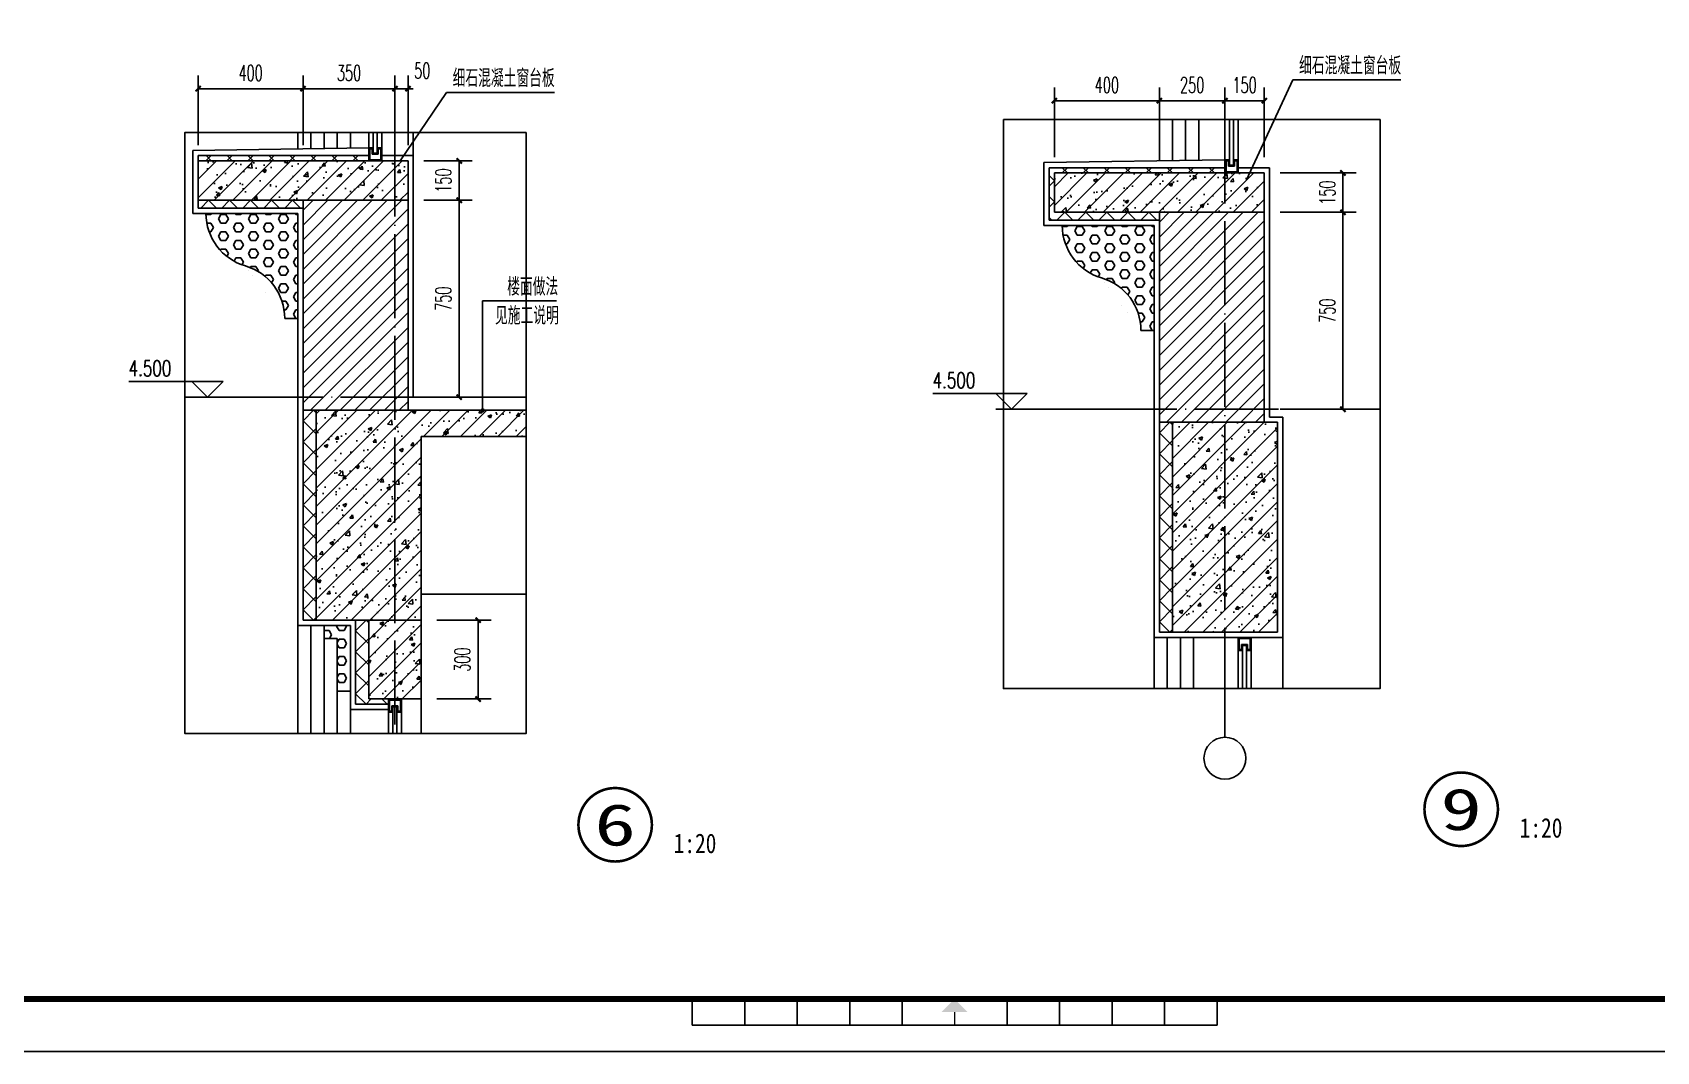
# Model space of a CAD drawing. Extents: x 0 to 125661, y -104936 to 8656.
# Drawn here: x 4896 to 11084, y -11880 to -7998 of the extents above; entities that cross this region are included whole.
import ezdxf
from ezdxf.enums import TextEntityAlignment as Align

# ---------------------------------------------------------------- set-up
doc = ezdxf.new("R2010")
doc.units = 0
doc.header["$LTSCALE"] = 800
doc.header["$MEASUREMENT"] = 0
doc.linetypes.add('DOTE', pattern=[2.42, 2, -0.2, 0.02, -0.2])
doc.layers.get('0').update_dxf_attribs({"linetype": 'CONTINUOUS'})
doc.layers.get('Defpoints').update_dxf_attribs({"color": 1, "linetype": 'CONTINUOUS'})
for name, color, linetype in [('A-卫生间', 173, 'CONTINUOUS'), ('A-外窗', 145, 'CONTINUOUS'), ('A-立面看线', 117, 'CONTINUOUS'), ('A-装饰构件', 197, 'CONTINUOUS'), ('AXIS', 3, 'CONTINUOUS'), ('AXIS_TEXT', 7, 'CONTINUOUS'), ('DIM_ELEV', 3, 'CONTINUOUS'), ('DIM_IDEN', 3, 'CONTINUOUS'), ('DIM_LEAD', 3, 'CONTINUOUS'), ('DOTE', 28, 'CONTINUOUS'), ('PUB_DIM', 3, 'CONTINUOUS'), ('PUB_HATCH', 8, 'CONTINUOUS'), ('PUB_TEXT', 7, 'CONTINUOUS'), ('WALL', 50, 'CONTINUOUS'), ('WINDOW', 145, 'CONTINUOUS'), ('图框', 107, 'CONTINUOUS'), ('看线1', 7, 'CONTINUOUS'), ('门窗', 4, 'CONTINUOUS'), ('面层', 123, 'CONTINUOUS')]:
    doc.layers.add(name, color=color, linetype=linetype)
doc.styles.add('_TCH_DIM', font='SIMPLEX', dxfattribs={"bigfont": 'GBCBIG'})
doc.styles.add('COMPLEX', font='COMPLEX')
doc.styles.add('DIM_FONT', font='SIMPLEX.shx', dxfattribs={"width": 0.6})
doc.styles.add('ht', font='SIMHEI.TTF')
doc.styles.add('房间名称', font='SIMHEI.TTF', dxfattribs={"width": 0.8})
doc.dimstyles.new('DIMN20', dxfattribs={"dimscale": 0.2, "dimtxt": 300, "dimasz": 100, "dimexe": 250, "dimexo": 300, "dimgap": 150, "dimtad": 1, "dimdec": 0, "dimzin": 0, "dimdsep": 46, "dimtxsty": 'DIM_FONT', "dimblk": 'ARCHTICK', "dimcen": 0.09, "dimclrt": 7, "dimazin": 2, "dimtfac": 1, "dimtdec": 0, "dimtix": 1, "dimtmove": 2, "dimatfit": 3, "dimfxl": 0, "dimtolj": 1, "dimtzin": 0, "dimarcsym": 0})

# ---------------------------------------------------------------- blocks, each defined once
blk = doc.blocks.new('TJAD_TK_A1')
at = {"layer": '图框'}
for p, q in [((1341.38, 950.45), (500.38, 950.45)), ((870.88, 361.45), (870.88, 366.45)), ((880.88, 361.45), (880.88, 366.45)), ((890.88, 361.45), (890.88, 366.45)), ((900.88, 361.45), (900.88, 366.45)), ((910.88, 361.45), (910.88, 366.45)), ((930.88, 361.45), (930.88, 366.45)), ((940.88, 361.45), (940.88, 366.45)), ((950.88, 361.45), (950.88, 366.45)), ((960.88, 361.45), (960.88, 366.45)), ((970.88, 361.45), (970.88, 366.45)), ((870.88, 361.45), (970.88, 361.45)), ((500.38, 356.45), (1341.38, 356.45))]:
    blk.add_line(p, q, dxfattribs=at)
at = {"layer": '图框', "const_width": 1.2}
blk.add_lwpolyline([(1331.38, 940.45), (525.38, 940.45), (525.38, 366.45), (1331.38, 366.45)], close=True, dxfattribs=at)
at = {"layer": '图框', "const_width": 0.3}
blk.add_lwpolyline([(920.88, 363.95), (920.88, 361.45)], dxfattribs=at)
at = {"layer": '图框'}
blk.add_solid([(918.38, 363.95), (923.38, 363.95), (920.88, 366.45)], dxfattribs=at)
blk = doc.blocks.new('_ArchTick')
at = {"color": 0, "linetype": 'ByBlock', "const_width": 0.4}
blk.add_lwpolyline([(-0.5, -0.5), (0.5, 0.5)], dxfattribs=at)
blk = doc.blocks.new('*D146')
at = {"layer": 'Defpoints', "color": 0}
for p in [(9590, -8532.8), (9889.7, -8532.8), (9590, -8682.8)]:
    blk.add_point(p, dxfattribs=at)
at = {"layer": 'PUB_DIM', "color": 0, "lineweight": -2}
for p, q in [((9650, -8532.8), (9939.7, -8532.8)), ((9889.7, -8682.8), (9889.7, -8532.8)), ((9650, -8682.8), (9939.7, -8682.8))]:
    blk.add_line(p, q, dxfattribs=at)
at = {"layer": 'PUB_DIM', "color": 0, "lineweight": -2, "xscale": 20, "yscale": 20, "zscale": 20}
for p, rotation in [((9889.7, -8532.8), 90), ((9889.7, -8682.8), 270)]:
    blk.add_blockref('_ArchTick', p, dxfattribs=dict(at, rotation=rotation))
at = {"layer": 'PUB_DIM', "color": 7, "insert": (9829.7, -8607.8), "char_height": 60, "attachment_point": 5, "rotation": 90, "style": 'DIM_FONT'}
blk.add_mtext('\\A1;150', dxfattribs=at)
blk = doc.blocks.new('*D147')
at = {"layer": 'Defpoints', "color": 0}
for p in [(9590, -8682.8), (9889.7, -8682.8), (9590, -9432.8)]:
    blk.add_point(p, dxfattribs=at)
at = {"layer": 'PUB_DIM', "color": 0, "lineweight": -2}
for p, q in [((9650, -8682.8), (9939.7, -8682.8)), ((9889.7, -9432.8), (9889.7, -8682.8)), ((9650, -9432.8), (9939.7, -9432.8))]:
    blk.add_line(p, q, dxfattribs=at)
at = {"layer": 'PUB_DIM', "color": 0, "lineweight": -2, "xscale": 20, "yscale": 20, "zscale": 20}
for p, rotation in [((9889.7, -8682.8), 90), ((9889.7, -9432.8), 270)]:
    blk.add_blockref('_ArchTick', p, dxfattribs=dict(at, rotation=rotation))
at = {"layer": 'PUB_DIM', "color": 7, "insert": (9829.7, -9057.8), "char_height": 60, "attachment_point": 5, "rotation": 90, "style": 'DIM_FONT'}
blk.add_mtext('\\A1;750', dxfattribs=at)
blk = doc.blocks.new('*D148')
at = {"layer": 'Defpoints', "color": 0}
for p in [(9590, -8257.7), (9440, -8532.8), (9590, -8532.8)]:
    blk.add_point(p, dxfattribs=at)
at = {"layer": 'PUB_DIM', "color": 0, "lineweight": -2}
for p, q in [((9440, -8472.8), (9440, -8207.7)), ((9590, -8472.8), (9590, -8207.7)), ((9440, -8257.7), (9590, -8257.7))]:
    blk.add_line(p, q, dxfattribs=at)
at = {"layer": 'PUB_DIM', "color": 0, "lineweight": -2, "xscale": 20, "yscale": 20, "zscale": 20, "rotation": 180}
blk.add_blockref('_ArchTick', (9440, -8257.7), dxfattribs=at)
at = {"layer": 'PUB_DIM', "color": 0, "lineweight": -2, "xscale": 20, "yscale": 20, "zscale": 20}
blk.add_blockref('_ArchTick', (9590, -8257.7), dxfattribs=at)
at = {"layer": 'PUB_DIM', "color": 7, "insert": (9515, -8197.7), "char_height": 60, "attachment_point": 5, "style": 'DIM_FONT'}
blk.add_mtext('\\A1;150', dxfattribs=at)
blk = doc.blocks.new('*D149')
at = {"layer": 'Defpoints', "color": 0}
for p in [(9440, -8257.7), (9190, -8532.8), (9440, -8532.8)]:
    blk.add_point(p, dxfattribs=at)
at = {"layer": 'PUB_DIM', "color": 0, "lineweight": -2}
for p, q in [((9190, -8472.8), (9190, -8207.7)), ((9440, -8472.8), (9440, -8207.7)), ((9190, -8257.7), (9440, -8257.7))]:
    blk.add_line(p, q, dxfattribs=at)
at = {"layer": 'PUB_DIM', "color": 0, "lineweight": -2, "xscale": 20, "yscale": 20, "zscale": 20, "rotation": 180}
blk.add_blockref('_ArchTick', (9190, -8257.7), dxfattribs=at)
at = {"layer": 'PUB_DIM', "color": 0, "lineweight": -2, "xscale": 20, "yscale": 20, "zscale": 20}
blk.add_blockref('_ArchTick', (9440, -8257.7), dxfattribs=at)
at = {"layer": 'PUB_DIM', "color": 7, "insert": (9315, -8197.7), "char_height": 60, "attachment_point": 5, "style": 'DIM_FONT'}
blk.add_mtext('\\A1;250', dxfattribs=at)
blk = doc.blocks.new('*D150')
at = {"layer": 'Defpoints', "color": 0}
for p in [(9190, -8257.7), (8790, -8532.8), (9190, -8532.8)]:
    blk.add_point(p, dxfattribs=at)
at = {"layer": 'PUB_DIM', "color": 0, "lineweight": -2}
for p, q in [((8790, -8472.8), (8790, -8207.7)), ((9190, -8472.8), (9190, -8207.7)), ((8790, -8257.7), (9190, -8257.7))]:
    blk.add_line(p, q, dxfattribs=at)
at = {"layer": 'PUB_DIM', "color": 0, "lineweight": -2, "xscale": 20, "yscale": 20, "zscale": 20, "rotation": 180}
blk.add_blockref('_ArchTick', (8790, -8257.7), dxfattribs=at)
at = {"layer": 'PUB_DIM', "color": 0, "lineweight": -2, "xscale": 20, "yscale": 20, "zscale": 20}
blk.add_blockref('_ArchTick', (9190, -8257.7), dxfattribs=at)
at = {"layer": 'PUB_DIM', "color": 7, "insert": (8990, -8197.7), "char_height": 60, "attachment_point": 5, "style": 'DIM_FONT'}
blk.add_mtext('\\A1;400', dxfattribs=at)
blk = doc.blocks.new('*D151')
at = {"layer": 'Defpoints', "color": 0}
for p in [(6377.3, -10237), (6594.3, -10237), (6377.3, -10537)]:
    blk.add_point(p, dxfattribs=at)
at = {"layer": 'PUB_DIM', "color": 0, "lineweight": -2}
for p, q in [((6437.3, -10237), (6644.3, -10237)), ((6594.3, -10537), (6594.3, -10237)), ((6437.3, -10537), (6644.3, -10537))]:
    blk.add_line(p, q, dxfattribs=at)
at = {"layer": 'PUB_DIM', "color": 0, "lineweight": -2, "xscale": 20, "yscale": 20, "zscale": 20}
for p, rotation in [((6594.3, -10237), 90), ((6594.3, -10537), 270)]:
    blk.add_blockref('_ArchTick', p, dxfattribs=dict(at, rotation=rotation))
at = {"layer": 'PUB_DIM', "color": 7, "insert": (6534.3, -10387), "char_height": 60, "attachment_point": 5, "rotation": 90, "style": 'DIM_FONT'}
blk.add_mtext('\\A1;300', dxfattribs=at)
blk = doc.blocks.new('*D152')
at = {"layer": 'Defpoints', "color": 0}
for p in [(6327.3, -8211.9), (6277.3, -8487), (6327.3, -8487)]:
    blk.add_point(p, dxfattribs=at)
at = {"layer": 'PUB_DIM', "color": 0, "lineweight": -2}
for p, q in [((6277.3, -8427), (6277.3, -8161.9)), ((6327.3, -8427), (6327.3, -8161.9)), ((6277.3, -8211.9), (6257.3, -8211.9)), ((6277.3, -8211.9), (6327.3, -8211.9)), ((6327.3, -8211.9), (6347.3, -8211.9))]:
    blk.add_line(p, q, dxfattribs=at)
at = {"layer": 'PUB_DIM', "color": 0, "lineweight": -2, "xscale": 20, "yscale": 20, "zscale": 20}
blk.add_blockref('_ArchTick', (6277.3, -8211.9), dxfattribs=at)
at = {"layer": 'PUB_DIM', "color": 0, "lineweight": -2, "xscale": 20, "yscale": 20, "zscale": 20, "rotation": 180}
blk.add_blockref('_ArchTick', (6327.3, -8211.9), dxfattribs=at)
at = {"layer": 'PUB_DIM', "color": 7, "insert": (6381.3, -8142.9), "char_height": 60, "attachment_point": 5, "style": 'DIM_FONT'}
blk.add_mtext('\\A1;50', dxfattribs=at)
blk = doc.blocks.new('*D153')
at = {"layer": 'Defpoints', "color": 0}
for p in [(6277.3, -8211.9), (5927.3, -8487), (6277.3, -8487)]:
    blk.add_point(p, dxfattribs=at)
at = {"layer": 'PUB_DIM', "color": 0, "lineweight": -2}
for p, q in [((5927.3, -8427), (5927.3, -8161.9)), ((6277.3, -8427), (6277.3, -8161.9)), ((5927.3, -8211.9), (6277.3, -8211.9))]:
    blk.add_line(p, q, dxfattribs=at)
at = {"layer": 'PUB_DIM', "color": 0, "lineweight": -2, "xscale": 20, "yscale": 20, "zscale": 20, "rotation": 180}
blk.add_blockref('_ArchTick', (5927.3, -8211.9), dxfattribs=at)
at = {"layer": 'PUB_DIM', "color": 0, "lineweight": -2, "xscale": 20, "yscale": 20, "zscale": 20}
blk.add_blockref('_ArchTick', (6277.3, -8211.9), dxfattribs=at)
at = {"layer": 'PUB_DIM', "color": 7, "insert": (6102.3, -8151.9), "char_height": 60, "attachment_point": 5, "style": 'DIM_FONT'}
blk.add_mtext('\\A1;350', dxfattribs=at)
blk = doc.blocks.new('*D154')
at = {"layer": 'Defpoints', "color": 0}
for p in [(5927.3, -8211.9), (5527.3, -8487), (5927.3, -8487)]:
    blk.add_point(p, dxfattribs=at)
at = {"layer": 'PUB_DIM', "color": 0, "lineweight": -2}
for p, q in [((5527.3, -8427), (5527.3, -8161.9)), ((5927.3, -8427), (5927.3, -8161.9)), ((5527.3, -8211.9), (5927.3, -8211.9))]:
    blk.add_line(p, q, dxfattribs=at)
at = {"layer": 'PUB_DIM', "color": 0, "lineweight": -2, "xscale": 20, "yscale": 20, "zscale": 20, "rotation": 180}
blk.add_blockref('_ArchTick', (5527.3, -8211.9), dxfattribs=at)
at = {"layer": 'PUB_DIM', "color": 0, "lineweight": -2, "xscale": 20, "yscale": 20, "zscale": 20}
blk.add_blockref('_ArchTick', (5927.3, -8211.9), dxfattribs=at)
at = {"layer": 'PUB_DIM', "color": 7, "insert": (5727.3, -8151.9), "char_height": 60, "attachment_point": 5, "style": 'DIM_FONT'}
blk.add_mtext('\\A1;400', dxfattribs=at)
blk = doc.blocks.new('*D155')
at = {"layer": 'Defpoints', "color": 0}
for p in [(6327.3, -8487), (6522.1, -8487), (6327.3, -8637)]:
    blk.add_point(p, dxfattribs=at)
at = {"layer": 'PUB_DIM', "color": 0, "lineweight": -2}
for p, q in [((6387.3, -8487), (6572.1, -8487)), ((6522.1, -8637), (6522.1, -8487)), ((6387.3, -8637), (6572.1, -8637))]:
    blk.add_line(p, q, dxfattribs=at)
at = {"layer": 'PUB_DIM', "color": 0, "lineweight": -2, "xscale": 20, "yscale": 20, "zscale": 20}
for p, rotation in [((6522.1, -8487), 90), ((6522.1, -8637), 270)]:
    blk.add_blockref('_ArchTick', p, dxfattribs=dict(at, rotation=rotation))
at = {"layer": 'PUB_DIM', "color": 7, "insert": (6462.1, -8562), "char_height": 60, "attachment_point": 5, "rotation": 90, "style": 'DIM_FONT'}
blk.add_mtext('\\A1;150', dxfattribs=at)
blk = doc.blocks.new('*D156')
at = {"layer": 'Defpoints', "color": 0}
for p in [(6327.3, -8637), (6522.1, -8637), (6327.3, -9387)]:
    blk.add_point(p, dxfattribs=at)
at = {"layer": 'PUB_DIM', "color": 0, "lineweight": -2}
for p, q in [((6387.3, -8637), (6572.1, -8637)), ((6522.1, -9387), (6522.1, -8637)), ((6387.3, -9387), (6572.1, -9387))]:
    blk.add_line(p, q, dxfattribs=at)
at = {"layer": 'PUB_DIM', "color": 0, "lineweight": -2, "xscale": 20, "yscale": 20, "zscale": 20}
for p, rotation in [((6522.1, -8637), 90), ((6522.1, -9387), 270)]:
    blk.add_blockref('_ArchTick', p, dxfattribs=dict(at, rotation=rotation))
at = {"layer": 'PUB_DIM', "color": 7, "insert": (6462.1, -9012), "char_height": 60, "attachment_point": 5, "rotation": 90, "style": 'DIM_FONT'}
blk.add_mtext('\\A1;750', dxfattribs=at)
blk = doc.blocks.new('_AXISO')
blk.add_circle((0, 0), 0.5)
at = {"layer": 'AXIS_TEXT', "style": 'COMPLEX', "width": 1.041667}
blk.add_attdef('A', text='', height=0.56, dxfattribs=at).set_placement((-0.25, -0.28), (0.25, -0.28), align=Align.FIT)

msp = doc.modelspace()

# ---------------------------------------------------------------- hatches: boundary and pattern name
at = {"layer": 'PUB_HATCH'}
h = msp.add_hatch(dxfattribs=at)
h.set_pattern_fill('多孔材料', color=256, scale=20, style=0)
h.set_pattern_definition([(45, (5567.29, -10237.01), (-40, 40), []), (135, (5567.29, -10237.01), (-40, -40), [])])
h.paths.add_polyline_path([(5977.3, -9437), (5927.3, -9437), (5927.3, -10237), (5977.3, -10237)])
h.paths.add_polyline_path([(5927.3, -8637), (5527.3, -8637), (5527.3, -8667), (5927.3, -8667)])
h.paths.add_polyline_path([(6177.3, -8467), (5527.3, -8467), (5527.3, -8487), (6177.3, -8487)])
h = msp.add_hatch(dxfattribs=at)
h.set_pattern_fill('钢筋混凝土', color=256, scale=20, style=0)
h.set_pattern_definition([(45, (5527.29, -10537.01), (-35.3553, 35.3553), []), (50, (5527.29, -10537.01), (143.452, -12.5504), [15, -165]), (355, (5527.29, -10537.01), (-27.75, 150.438), [12, -132]), (100.4514, (5539.24, -10538.06), (115.702, 137.888), [12.748, -140.2284]), (46.184, (5527.29, -10497.01), (213.448, -33.104), [22.5, -247.5]), (96.636, (5545.08, -10499.77), (186.933, 194.824), [19.122, -210.343]), (351.184, (5527.3, -10497.01), (186.932, 194.824), [18, -198]), (21, (5547.29, -10507.01), (119.3814, -80.524), [15, -165]), (326, (5547.29, -10507.01), (48.663, 145.03), [12, -132]), (71.4514, (5557.24, -10513.72), (168.0445, 64.506), [12.748, -140.2284]), (37.5, (5527.29, -10537.01), (2.432, 66.5788), [0, -130.4, 0, -134, 0, -132.5]), (7.5, (5527.29, -10537.01), (52.614, 78.8823), [0, -76.4, 0, -127.4, 0, -50.5]), (327.5, (5482.69, -10537.01), (106.7645, -4.511), [0, -50, 0, -156, 0, -207]), (317.5, (5462.69, -10537.01), (116.6372, 20.021), [0, -65, 0, -103.6, 0, -147])])
h.paths.add_polyline_path([(6377.3, -9537), (6777.3, -9537), (6777.3, -9437), (5977.3, -9437), (5977.3, -10237), (6377.3, -10237)])
h.paths.add_polyline_path([(6327.3, -8487), (5527.3, -8487), (5527.3, -8637), (6327.3, -8637)])
h.paths.add_polyline_path([(6377.3, -10237), (6177.3, -10237), (6177.3, -10537), (6377.3, -10537)])
h = msp.add_hatch(dxfattribs=at)
h.set_pattern_fill('多孔材料', color=256, scale=20, style=0)
h.set_pattern_definition([(45, (9229.98, -10282.835), (-40, 40), []), (135, (9229.98, -10282.835), (-40, -40), [])])
h.paths.add_polyline_path([(9190, -8682.8), (8790, -8682.8), (8790, -8532.8), (9440, -8532.8), (9440, -8512.8), (8770, -8512.8), (8770, -8712.8), (9190, -8712.8)])
h.paths.add_polyline_path([(9240, -9482.8), (9190, -9482.8), (9190, -10282.8), (9240, -10282.8)])
h = msp.add_hatch(dxfattribs=at)
h.set_pattern_fill('钢筋混凝土', color=256, scale=20, style=0)
h.set_pattern_definition([(45, (8789.98, -10282.835), (-35.3553, 35.3553), []), (50, (8789.98, -10282.84), (143.452, -12.5504), [15, -165]), (355, (8789.98, -10282.84), (-27.75, 150.438), [12, -132]), (100.451, (8801.93, -10283.88), (115.702, 137.888), [12.748, -140.228]), (46.184, (8789.98, -10242.84), (213.448, -33.104), [22.5, -247.5]), (96.636, (8807.77, -10245.6), (186.933, 194.824), [19.122, -210.343]), (351.184, (8789.98, -10242.84), (186.932, 194.824), [18, -198]), (21, (8809.98, -10252.84), (119.3814, -80.524), [15, -165]), (326, (8809.98, -10252.84), (48.663, 145.03), [12, -132]), (71.451, (8819.93, -10259.55), (168.045, 64.506), [12.748, -140.228]), (37.5, (8789.98, -10282.835), (2.432, 66.5788), [0, -130.4, 0, -134, 0, -132.5]), (7.5, (8789.98, -10282.835), (52.614, 78.8823), [0, -76.4, 0, -127.4, 0, -50.5]), (327.5, (8745.38, -10282.835), (106.7645, -4.511), [0, -50, 0, -156, 0, -207]), (317.5, (8725.38, -10282.835), (116.6372, 20.021), [0, -65, 0, -103.6, 0, -147])])
h.paths.add_polyline_path([(9640, -9482.8), (9240, -9482.8), (9240, -10282.8), (9640, -10282.8)])
h.paths.add_polyline_path([(9590, -8532.8), (8790, -8532.8), (8790, -8682.8), (9590, -8682.8)])
h = msp.add_hatch(dxfattribs=at)
h.set_pattern_fill('普通砖', color=256, scale=30, style=0)
h.set_pattern_definition([(45, (5927.29, -9408.36), (-28.2136, 28.2136), [])])
h.paths.add_polyline_path([(6327.3, -8637), (5927.3, -8637), (5927.3, -9437), (6327.3, -9437)])
h = msp.add_hatch(dxfattribs=at)
h.set_pattern_fill('HEX', color=256, scale=20, style=0)
h.set_pattern_definition([(0, (5557.29, -9087.01), (0, 32.9956), [19.05, -38.1]), (120, (5557.29, -9087.01), (-28.575, -16.4978), [19.05, -38.1]), (60, (5576.34, -9087.01), (-28.575, 16.4978), [19.05, -38.1])])
edge = h.paths.add_edge_path()
edge.add_arc((5765.6, -8687), 208.3, 180, 253.7398)
edge.add_arc((5649, -9087), 208.3, 0, 73.7398, ccw=False)
edge.add_line((5857.3, -9087), (5907.3, -9087))
edge.add_line((5907.3, -9087), (5907.3, -8687))
edge.add_line((5907.3, -8687), (5557.3, -8687))
h = msp.add_hatch(dxfattribs=at)
h.set_pattern_fill('普通砖', color=256, scale=30, style=0)
h.set_pattern_definition([(45, (9189.98, -9454.185), (-28.2136, 28.2136), [])])
h.paths.add_polyline_path([(9590, -8682.8), (9190, -8682.8), (9190, -9482.8), (9590, -9482.8)])
h = msp.add_hatch(dxfattribs=at)
h.set_pattern_fill('HEX', color=256, scale=20, style=0)
h.set_pattern_definition([(0, (8819.98, -9132.835), (0, 32.9956), [19.05, -38.1]), (120, (8819.98, -9132.835), (-28.575, -16.4978), [19.05, -38.1]), (60, (8839.03, -9132.835), (-28.575, 16.4978), [19.05, -38.1])])
edge = h.paths.add_edge_path()
edge.add_arc((9028.3, -8732.8), 208.3, 180, 253.7398)
edge.add_arc((8911.6, -9132.8), 208.3, 0, 73.7398, ccw=False)
edge.add_line((9120, -9132.8), (9170, -9132.8))
edge.add_line((9170, -9132.8), (9170, -8732.8))
edge.add_line((9170, -8732.8), (8820, -8732.8))
h = msp.add_hatch(dxfattribs=at)
h.set_pattern_fill('HEX', color=256, scale=20, style=0)
h.set_pattern_definition([(0, (6007.29, -10507.01), (0, 32.9956), [19.05, -38.1]), (120, (6007.29, -10507.01), (-28.575, -16.4978), [19.05, -38.1]), (60, (6026.34, -10507.01), (-28.575, 16.4978), [19.05, -38.1])])
h.paths.add_polyline_path([(6107.3, -10257), (6007.3, -10257), (6007.3, -10307), (6057.3, -10307), (6057.3, -10507), (6107.3, -10507)])
h = msp.add_hatch(dxfattribs=at)
h.set_pattern_fill('多孔材料', color=256, scale=20, style=0)
h.set_pattern_definition([(45, (6167.29, -10557.01), (-40, 40), []), (135, (6167.29, -10557.01), (-40, -40), [])])
h.paths.add_polyline_path([(6177.3, -10237), (6127.3, -10237), (6127.3, -10557), (6252.3, -10557), (6252.3, -10537), (6177.3, -10537)])

# ---------------------------------------------------------------- linework, layer by layer
at = {"layer": 'A-卫生间'}
for p, q in [((6777.3, -8378.7), (6777.3, -9387)), ((6777.3, -9387), (6327.3, -9387)), ((6377.3, -10137), (6777.3, -10137)), ((6777.3, -10137), (6777.3, -10668.7))]:
    msp.add_line(p, q, dxfattribs=at)
at = {"layer": 'A-外窗'}
for p, q in [((6347.3, -9387), (6347.3, -8378.7)), ((6227.3, -8467), (6347.3, -8467)), ((6377.3, -10668.7), (6377.3, -10537))]:
    msp.add_line(p, q, dxfattribs=at)
at = {"layer": 'A-立面看线'}
for p, q in [((9190, -8486.5), (9190, -8329.7)), ((9240, -8485.7), (9240, -8329.7)), ((9290, -8485), (9290, -8329.7)), ((9340, -8484.3), (9340, -8329.7)), ((9490, -8512.8), (9610, -8512.8)), ((9170, -10302.8), (9170, -10497.3)), ((9220, -10302.8), (9220, -10497.3)), ((9270, -10302.8), (9270, -10497.3)), ((9320, -10302.8), (9320, -10497.3)), ((9660, -10302.8), (9660, -10497.3))]:
    msp.add_line(p, q, dxfattribs=at)
at = {"layer": 'A-装饰构件'}
for p, q in [((5907.3, -8378.7), (5907.3, -8440.9)), ((5957.3, -8378.7), (5957.3, -8440.1)), ((6007.3, -8378.7), (6007.3, -8439.3)), ((6057.3, -8378.7), (6057.3, -8438.5)), ((6107.3, -8378.7), (6107.3, -8438.5)), ((5907.3, -10257), (5907.3, -10668.7)), ((5957.3, -10257), (5957.3, -10668.7)), ((6007.3, -10257), (6007.3, -10668.7)), ((6057.3, -10507), (6057.3, -10668.7)), ((6107.3, -10577), (6107.3, -10668.7))]:
    msp.add_line(p, q, dxfattribs=at)
at = {"layer": 'AXIS'}
msp.add_line((9440, -10497.3), (9440, -10682.7), dxfattribs=at)
at = {"layer": 'Defpoints'}
for points in [[(8596.1, -8329.7), (10031.4, -8329.7), (10031.4, -10497.3), (8596.1, -10497.3)], [(6777.3, -8378.7), (5477.3, -8378.7), (5477.3, -10668.7), (6777.3, -10668.7)]]:
    msp.add_lwpolyline(points, close=True, dxfattribs=at)
at = {"layer": 'DIM_ELEV'}
for p, q in [((5622.9, -9327), (5262.9, -9327)), ((5562.9, -9387), (5502.9, -9327)), ((5562.9, -9387), (5622.9, -9327)), ((5907.3, -9387), (5502.9, -9387)), ((8686.5, -9372.8), (8326.5, -9372.8)), ((8626.5, -9432.8), (8566.5, -9372.8)), ((8626.5, -9432.8), (8686.5, -9372.8)), ((8971, -9432.8), (8566.5, -9432.8))]:
    msp.add_line(p, q, dxfattribs=at)
at = {"layer": 'DIM_IDEN', "color": 0, "const_width": 10}
for points in [[(10480.2, -10957.1, 1), (10200.2, -10957.1, 1)], [(7256.4, -11016.2, 1), (6976.4, -11016.2, 1)]]:
    msp.add_lwpolyline(points, format="xyb", close=True, dxfattribs=at)
at = {"layer": 'DIM_LEAD'}
for p, q in [((6297.2, -8487), (6473.4, -8226)), ((6473.4, -8226), (6885.1, -8226)), ((9522.6, -8559), (9698.7, -8177.7)), ((9698.7, -8177.7), (10110.5, -8177.7)), ((6611.5, -9437), (6611.5, -9020.3)), ((6611.5, -9020.3), (6892.6, -9020.3))]:
    msp.add_line(p, q, dxfattribs=at)
at = {"layer": 'DIM_LEAD', "const_width": 8}
msp.add_lwpolyline([(6611.5, -9441, 1), (6611.5, -9433, 1)], format="xyb", close=True, dxfattribs=at)
at = {"layer": 'DOTE', "linetype": 'DOTE', "ltscale": 0.2}
for p, q in [((9440, -8329.7), (9440, -10497.3)), ((6277.3, -8378.7), (6277.3, -10668.7)), ((6777.3, -9387), (5477.3, -9387)), ((10031.4, -9432.8), (8596.1, -9432.8))]:
    msp.add_line(p, q, dxfattribs=at)
at = {"layer": 'WALL'}
for p, q in [((5527.3, -8487), (6327.3, -8487)), ((5527.3, -8487), (5527.3, -8637)), ((6327.3, -9437), (6327.3, -8487)), ((8790, -8532.8), (9590, -8532.8)), ((8790, -8532.8), (8790, -8682.8)), ((9590, -8532.8), (9590, -9482.8)), ((5527.3, -8637), (6327.3, -8637)), ((5927.3, -9437), (5927.3, -8637)), ((9590, -8682.8), (8790, -8682.8)), ((9190, -9482.8), (9190, -8682.8)), ((6777.3, -9437), (5927.3, -9437)), ((5977.3, -10237), (5977.3, -9437)), ((9190, -9482.8), (9640, -9482.8)), ((9240, -10282.8), (9240, -9482.8)), ((9640, -9482.8), (9640, -10282.8)), ((6377.3, -9537), (6377.3, -10537)), ((6377.3, -9537), (6777.3, -9537)), ((5977.3, -10237), (6377.3, -10237)), ((6177.3, -10237), (6177.3, -10537)), ((9240, -10282.8), (9640, -10282.8)), ((6107.3, -10507), (6107.3, -10537)), ((6377.3, -10537), (6177.3, -10537))]:
    msp.add_line(p, q, dxfattribs=at)
at = {"layer": 'WINDOW'}
for p, q in [((9440, -8329.7), (9440, -8532.8)), ((9490, -8532.8), (9490, -8329.7)), ((6177.3, -8487), (6177.3, -8378.7)), ((6227.3, -8378.7), (6227.3, -8487)), ((6177.3, -8437), (6194.8, -8437)), ((6181.3, -8441), (6190.8, -8441)), ((6181.3, -8483), (6181.3, -8441)), ((6190.8, -8441), (6190.8, -8461)), ((6190.8, -8461), (6213.8, -8461)), ((6194.8, -8437), (6194.8, -8457)), ((6194.8, -8457), (6209.8, -8457)), ((6209.8, -8437), (6227.3, -8437)), ((6209.8, -8457), (6209.8, -8437)), ((6213.8, -8441), (6223.3, -8441)), ((6213.8, -8461), (6213.8, -8441)), ((6223.3, -8441), (6223.3, -8483)), ((6227.3, -8487), (6177.3, -8487)), ((6223.3, -8483), (6181.3, -8483)), ((9440, -8482.8), (9457.5, -8482.8)), ((9490, -8532.8), (9440, -8532.8)), ((9444, -8486.8), (9453.5, -8486.8)), ((9444, -8528.8), (9444, -8486.8)), ((9486, -8528.8), (9444, -8528.8)), ((9453.5, -8486.8), (9453.5, -8506.8)), ((9453.5, -8506.8), (9476.5, -8506.8)), ((9457.5, -8482.8), (9457.5, -8502.8)), ((9457.5, -8502.8), (9472.5, -8502.8)), ((9472.5, -8482.8), (9490, -8482.8)), ((9472.5, -8502.8), (9472.5, -8482.8)), ((9476.5, -8486.8), (9486, -8486.8)), ((9476.5, -8506.8), (9476.5, -8486.8)), ((9486, -8486.8), (9486, -8528.8)), ((9540, -10302.8), (9490, -10302.8)), ((9490, -10497.3), (9490, -10302.8)), ((9494, -10306.8), (9494, -10348.8)), ((9536, -10306.8), (9494, -10306.8)), ((9503.5, -10328.8), (9526.5, -10328.8)), ((9503.5, -10348.8), (9503.5, -10328.8)), ((9507.5, -10332.8), (9522.5, -10332.8)), ((9507.5, -10352.8), (9507.5, -10332.8)), ((9522.5, -10332.8), (9522.5, -10352.8)), ((9526.5, -10328.8), (9526.5, -10348.8)), ((9536, -10348.8), (9536, -10306.8)), ((9540, -10302.8), (9540, -10497.3)), ((9490, -10352.8), (9507.5, -10352.8)), ((9494, -10348.8), (9503.5, -10348.8)), ((9522.5, -10352.8), (9540, -10352.8)), ((9526.5, -10348.8), (9536, -10348.8)), ((6302.3, -10537), (6252.3, -10537)), ((6252.3, -10668.7), (6252.3, -10537)), ((6256.3, -10541), (6256.3, -10583)), ((6298.3, -10541), (6256.3, -10541)), ((6265.8, -10563), (6288.8, -10563)), ((6265.8, -10583), (6265.8, -10563)), ((6269.8, -10567), (6284.8, -10567)), ((6269.8, -10587), (6269.8, -10567)), ((6284.8, -10567), (6284.8, -10587)), ((6288.8, -10563), (6288.8, -10583)), ((6298.3, -10583), (6298.3, -10541)), ((6302.3, -10537), (6302.3, -10668.7)), ((6252.3, -10587), (6269.8, -10587)), ((6256.3, -10583), (6265.8, -10583)), ((6284.8, -10587), (6302.3, -10587)), ((6288.8, -10583), (6298.3, -10583))]:
    msp.add_line(p, q, dxfattribs=at)
at = {"layer": '看线1'}
for p, q in [((5907.3, -9087), (5857.3, -9087)), ((9170, -9132.8), (9120, -9132.8)), ((6007.3, -10257), (6007.3, -10307)), ((6057.3, -10307), (6007.3, -10307)), ((6057.3, -10307), (6057.3, -10507)), ((6107.3, -10507), (6057.3, -10507))]:
    msp.add_line(p, q, dxfattribs=at)
for centre, start, end in [((5765.6, -8687), 180, 253.7398), ((9028.3, -8732.8), 180, 253.7398), ((5649, -9087), 0, 73.7398), ((8911.6, -9132.8), 0, 73.7398)]:
    msp.add_arc(centre, 208.3, start, end, dxfattribs=at)
at = {"layer": '门窗'}
for p, q in [((9457.5, -8329.7), (9457.5, -8482.8)), ((9472.5, -8329.7), (9472.5, -8482.8)), ((6194.8, -8437), (6194.8, -8378.7)), ((6209.8, -8457), (6209.8, -8378.7)), ((9507.5, -10497.3), (9507.5, -10352.8)), ((9522.5, -10497.3), (9522.5, -10352.8)), ((6269.8, -10668.7), (6269.8, -10587)), ((6284.8, -10668.7), (6284.8, -10587))]:
    msp.add_line(p, q, dxfattribs=at)
at = {"layer": '面层'}
for p, q in [((5507.3, -8447.3), (6177.3, -8437)), ((5507.3, -8447.3), (5507.3, -8687)), ((5527.3, -8467), (6177.3, -8467)), ((5527.3, -8467), (5527.3, -8487)), ((8750, -8492.8), (9440, -8482.8)), ((8750, -8492.8), (8750, -8732.8)), ((8770, -8512.8), (9440, -8512.8)), ((8770, -8512.8), (8770, -8712.8)), ((9610, -8512.8), (9610, -9462.8)), ((5527.3, -8637), (5527.3, -8667)), ((5507.3, -8687), (5907.3, -8687)), ((5527.3, -8667), (5927.3, -8667)), ((5907.3, -10257), (5907.3, -8687)), ((9190, -8712.8), (8770, -8712.8)), ((9170, -8732.8), (8750, -8732.8)), ((9170, -10302.8), (9170, -8732.8)), ((5927.3, -9437), (5927.3, -10237)), ((9610, -9462.8), (9660, -9462.8)), ((9660, -9462.8), (9660, -10302.8)), ((9190, -10282.8), (9190, -9482.8)), ((5907.3, -10257), (6107.3, -10257)), ((5977.3, -10237), (5927.3, -10237)), ((6107.3, -10257), (6107.3, -10577)), ((6127.3, -10237), (6127.3, -10557)), ((9170, -10302.8), (9660, -10302.8)), ((9240, -10282.8), (9190, -10282.8)), ((6252.3, -10577), (6107.3, -10577)), ((6252.3, -10557), (6127.3, -10557))]:
    msp.add_line(p, q, dxfattribs=at)

# ---------------------------------------------------------------- block references
at = {"layer": 'AXIS', "xscale": 160, "yscale": 160, "zscale": 160}
msp.add_blockref('_AXISO', (9440, -10762.7), dxfattribs=at)
at = {"layer": '图框', "xscale": 20, "yscale": 20, "zscale": 20}
for p in [(-10007.6, -19009), (-10007.6, -30889)]:
    msp.add_blockref('TJAD_TK_A1', p, dxfattribs=at)

# ---------------------------------------------------------------- texts
at = {"layer": 'AXIS_TEXT', "color": 0, "style": 'ht'}
for s, width, p, p2 in [('9', 1.382813, (10261, -11036.3), (10419.4, -11036.3)), ('6', 1.382812, (7037.2, -11095.4), (7195.6, -11095.4))]:
    msp.add_text(s, height=158.4, dxfattribs=dict(at, width=width)).set_placement(p, p2, align=Align.FIT)
at = {"layer": 'PUB_TEXT', "style": '_TCH_DIM'}
for s, p in [('细石混凝土窗台板', (9722.5, -8157.7)), ('细石混凝土窗台板', (6497.1, -8206)), ('楼面做法', (6705, -9000.3)), ('见施工说明', (6658.8, -9110.3))]:
    msp.add_text(s, height=67.52, dxfattribs=at).set_placement(p)
at = {"layer": 'PUB_TEXT'}
for s, height, style, width, p in [('4.500', 59.5, '_TCH_DIM', 0.705882, (5262.9, -9307)), ('4.500', 59.5, '_TCH_DIM', 0.705882, (8326.5, -9352.8)), ('1:20', 74.68, '房间名称', 0.8, (10563.3, -11065.2)), ('1:20', 74.68, '房间名称', 0.8, (7339.5, -11124.3))]:
    msp.add_text(s, height=height, dxfattribs=dict(at, style=style, width=width)).set_placement(p)

# ---------------------------------------------------------------- dimensions: what is measured, and where the dimension line sits
at = {"layer": 'PUB_DIM'}
dim = msp.add_linear_dim(base=(6327.3, -8211.9), p1=(6277.3, -8487), p2=(6327.3, -8487), angle=0, dimstyle='DIMN20', dxfattribs=at)
dim.commit()
dim.dimension.update_dxf_attribs({"geometry": '*D152', "text_midpoint": (6381.3, -8142.9), "dimtype": 161})
for p1, p2, distance, picture, middle in [((5527.3, -8487), (5927.3, -8487), 275.1, '*D154', (5727.3, -8151.9)), ((5927.3, -8487), (6277.3, -8487), 275.1, '*D153', (6102.3, -8151.9)), ((8790, -8532.8), (9190, -8532.8), 275.1, '*D150', (8990, -8197.7)), ((9190, -8532.8), (9440, -8532.8), 275.1, '*D149', (9315, -8197.7)), ((9440, -8532.8), (9590, -8532.8), 275.1, '*D148', (9515, -8197.7)), ((6327.3, -8637), (6327.3, -8487), -194.8, '*D155', (6462.1, -8562)), ((9590, -8682.8), (9590, -8532.8), -299.7, '*D146', (9829.7, -8607.8)), ((6327.3, -9387), (6327.3, -8637), -194.8, '*D156', (6462.1, -9012)), ((9590, -9432.8), (9590, -8682.8), -299.7, '*D147', (9829.7, -9057.8)), ((6377.3, -10537), (6377.3, -10237), -217, '*D151', (6534.3, -10387))]:
    dim = msp.add_aligned_dim(p1=p1, p2=p2, distance=distance, dimstyle='DIMN20', dxfattribs=at)
    dim.commit()
    dim.dimension.update_dxf_attribs({"geometry": picture, "text_midpoint": middle})

doc.saveas('drawing.dxf')
